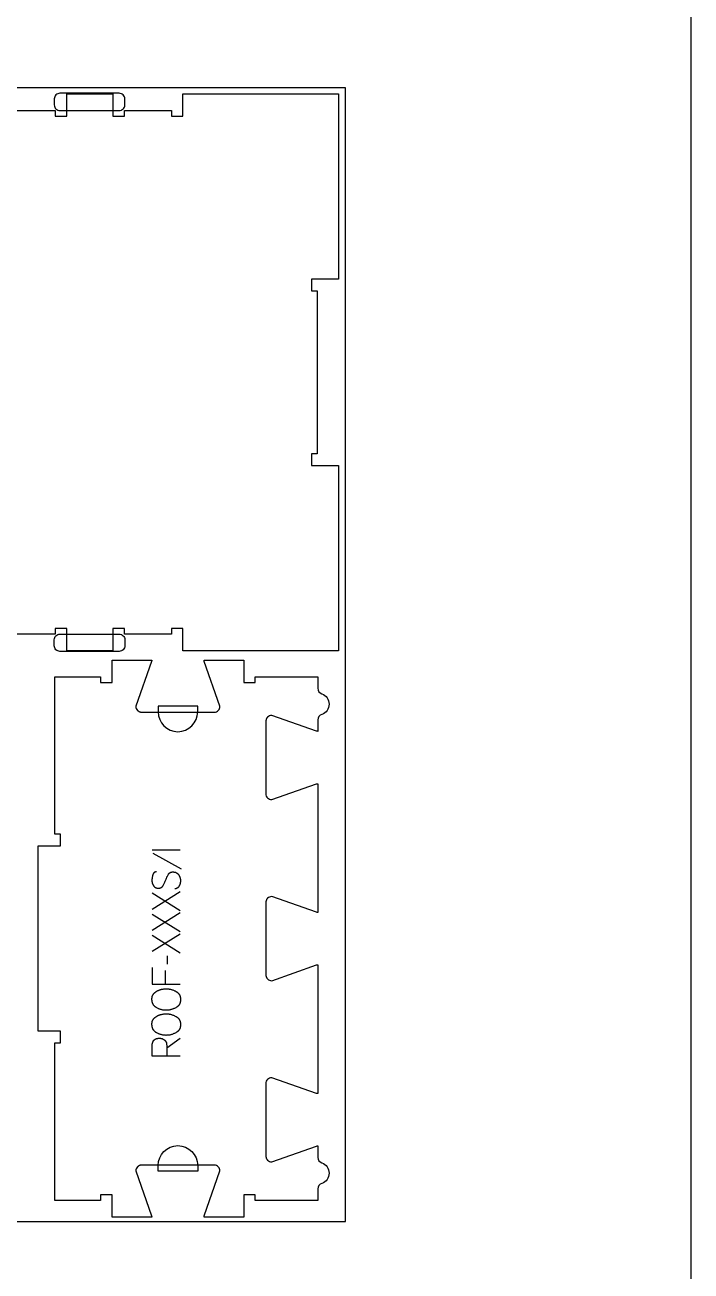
# Model space of a CAD drawing. Extents: x 0 to 4485, y 0 to 17041.
# Drawn here: x 2467 to 3183, y 10622 to 11963 of the extents above; entities that cross this region are included whole.
import ezdxf

# ---------------------------------------------------------------- set-up
doc = ezdxf.new("R2010")
doc.units = 0
for name, color, linetype in [('0_SHEET_SPRUCEPLY_2440X122', 1, 'CONTINUOUS'), ('1_ANYTOOL_1MMDEEP_LABELS_S', 2, 'CONTINUOUS'), ('4_ANYTOOL_CUTTHROUGH_OUTSI', 5, 'CONTINUOUS'), ('5_ANYTOOL_HALF_MILL_9MM_IN', 3, 'CONTINUOUS'), ('DONOTCUT', 7, 'CONTINUOUS')]:
    doc.layers.add(name, color=color, linetype=linetype)

msp = doc.modelspace()

# ---------------------------------------------------------------- linework, layer by layer
at = {"layer": '0_SHEET_SPRUCEPLY_2440X122'}
msp.add_lwpolyline([(371.7, 11895.6), (371.7, 10675.6), (2811.7, 10675.6), (2811.7, 11895.6)], close=True, dxfattribs=at)
at = {"layer": '1_ANYTOOL_1MMDEEP_LABELS_S', "color": 2}
for points in [[(2603.8, 11075.6), (2633.8, 11075.6)], [(2604.3, 11072), (2635.1, 11054.9)], [(2608.4, 11051.7), (2608.2, 11051.7), (2608.1, 11051.7), (2608, 11051.7), (2607.9, 11051.7), (2607.9, 11051.7), (2607.8, 11051.7), (2607.7, 11051.7), (2607.6, 11051.7), (2607.5, 11051.7), (2607.4, 11051.6), (2607.3, 11051.6), (2607.3, 11051.6), (2607.2, 11051.6), (2607.1, 11051.6), (2607, 11051.5), (2606.9, 11051.5), (2606.9, 11051.5), (2606.8, 11051.4), (2606.7, 11051.4), (2606.6, 11051.4), (2606.6, 11051.3), (2606.5, 11051.3), (2606.4, 11051.3), (2606.4, 11051.2), (2606.3, 11051.2), (2606.2, 11051.1), (2606.1, 11051.1), (2606.1, 11051.1), (2606, 11051), (2606, 11051), (2605.9, 11050.9), (2605.8, 11050.9), (2605.8, 11050.8), (2605.7, 11050.8), (2605.6, 11050.7), (2605.6, 11050.6), (2605.5, 11050.6), (2605.5, 11050.5), (2605.4, 11050.5), (2605.4, 11050.4), (2605.3, 11050.3), (2605.3, 11050.3), (2605.2, 11050.2), (2605.2, 11050.1), (2605.1, 11050), (2605.1, 11050), (2605, 11049.9), (2605, 11049.8), (2604.9, 11049.7), (2604.9, 11049.7), (2604.8, 11049.6), (2604.8, 11049.4), (2604.7, 11049.2), (2604.6, 11049), (2604.5, 11048.9), (2604.5, 11048.7), (2604.4, 11048.5), (2604.2, 11047.6), (2604, 11046.8), (2603.8, 11046.1), (2603.7, 11045.3), (2603.7, 11044.9), (2603.6, 11044.5), (2603.6, 11044.2), (2603.5, 11043.8), (2603.5, 11043.4), (2603.5, 11043.1), (2603.5, 11042.7), (2603.5, 11042.3), (2603.5, 11042.2), (2603.5, 11042), (2603.5, 11041.8), (2603.5, 11041.6), (2603.5, 11041.4), (2603.5, 11041.2), (2603.6, 11041), (2603.6, 11040.8), (2603.6, 11040.6), (2603.7, 11040.5), (2603.7, 11040.3), (2603.7, 11040.1), (2603.8, 11039.9), (2603.8, 11039.7), (2603.9, 11039.6), (2603.9, 11039.4), (2604, 11039.2), (2604.1, 11039), (2604.1, 11038.9), (2604.2, 11038.7), (2604.3, 11038.5), (2604.3, 11038.3), (2604.4, 11038.2), (2604.5, 11038), (2604.6, 11037.9), (2604.7, 11037.7), (2604.8, 11037.5), (2604.9, 11037.4), (2605, 11037.2), (2605.1, 11037), (2605.2, 11036.9), (2605.3, 11036.7), (2605.4, 11036.6), (2605.5, 11036.4), (2605.7, 11036.3), (2605.8, 11036.2), (2605.9, 11036), (2606, 11035.9), (2606.2, 11035.8), (2606.3, 11035.6), (2606.4, 11035.5), (2606.6, 11035.4), (2606.7, 11035.3), (2606.9, 11035.2), (2607, 11035.1), (2607.2, 11035), (2607.4, 11034.9), (2607.5, 11034.9), (2607.7, 11034.8), (2607.8, 11034.7), (2608, 11034.7), (2608.2, 11034.6), (2608.4, 11034.5), (2608.5, 11034.5), (2608.7, 11034.4), (2608.9, 11034.4), (2609.1, 11034.4), (2609.3, 11034.3), (2609.5, 11034.3), (2609.7, 11034.3), (2609.9, 11034.3), (2610.1, 11034.3), (2610.3, 11034.2), (2610.5, 11034.2), (2610.7, 11034.2), (2610.9, 11034.3), (2611.1, 11034.3), (2611.3, 11034.3), (2611.5, 11034.3), (2611.7, 11034.3), (2611.9, 11034.4), (2612.1, 11034.4), (2612.3, 11034.5), (2612.5, 11034.5), (2612.7, 11034.6), (2612.8, 11034.6), (2612.9, 11034.7), (2613, 11034.7), (2613.1, 11034.8), (2613.2, 11034.8), (2613.3, 11034.8), (2613.3, 11034.9), (2613.4, 11034.9), (2613.5, 11035), (2613.6, 11035), (2613.7, 11035), (2613.7, 11035.1), (2613.8, 11035.1), (2613.9, 11035.2), (2614, 11035.2), (2614, 11035.3), (2614.1, 11035.4), (2614.2, 11035.4), (2614.3, 11035.5), (2614.3, 11035.5), (2614.4, 11035.6), (2614.5, 11035.6), (2614.5, 11035.7), (2614.6, 11035.8), (2614.7, 11035.8), (2614.8, 11036), (2614.9, 11036.1), (2615, 11036.3), (2615.1, 11036.4), (2615.3, 11036.6), (2615.4, 11036.7), (2615.5, 11036.9), (2615.6, 11037.1), (2616, 11037.8), (2616.3, 11038.5), (2616.7, 11039.3), (2617.1, 11040), (2617.4, 11040.8), (2617.7, 11041.6), (2618.1, 11042.4), (2618.4, 11043.2), (2618.7, 11044.1), (2619, 11044.9), (2619.4, 11045.7), (2619.7, 11046.4), (2620.1, 11047.2), (2620.5, 11047.9), (2620.9, 11048.6), (2621.3, 11049.3), (2621.4, 11049.5), (2621.5, 11049.6), (2621.6, 11049.8), (2621.7, 11049.8), (2621.8, 11049.9), (2621.8, 11050), (2621.9, 11050.1), (2622, 11050.1), (2622, 11050.2), (2622.1, 11050.3), (2622.2, 11050.3), (2622.2, 11050.4), (2622.3, 11050.5), (2622.4, 11050.5), (2622.4, 11050.6), (2622.5, 11050.6), (2622.6, 11050.7), (2622.6, 11050.7), (2622.7, 11050.8), (2622.8, 11050.8), (2622.9, 11050.9), (2623, 11050.9), (2623, 11051), (2623.1, 11051), (2623.2, 11051.1), (2623.3, 11051.1), (2623.4, 11051.2), (2623.4, 11051.2), (2623.5, 11051.2), (2623.6, 11051.3), (2623.7, 11051.3), (2623.8, 11051.3), (2623.9, 11051.4), (2624, 11051.4), (2624.1, 11051.4), (2624.1, 11051.5), (2624.2, 11051.5), (2624.4, 11051.5), (2624.6, 11051.6), (2624.8, 11051.6), (2625, 11051.7), (2625.2, 11051.7), (2625.4, 11051.7), (2625.6, 11051.7), (2625.9, 11051.7), (2626.1, 11051.7), (2626.3, 11051.7), (2626.5, 11051.7), (2626.8, 11051.7), (2627, 11051.7), (2627.2, 11051.6), (2627.4, 11051.6), (2627.7, 11051.6), (2627.9, 11051.5), (2628.1, 11051.5), (2628.3, 11051.4), (2628.5, 11051.4), (2628.7, 11051.3), (2628.9, 11051.3), (2629.1, 11051.2), (2629.3, 11051.1), (2629.5, 11051), (2629.6, 11050.9), (2629.8, 11050.8), (2630, 11050.7), (2630.2, 11050.6), (2630.3, 11050.5), (2630.5, 11050.4), (2630.7, 11050.3), (2630.8, 11050.2), (2631, 11050.1), (2631.1, 11049.9), (2631.3, 11049.8), (2631.4, 11049.7), (2631.6, 11049.5), (2631.7, 11049.4), (2631.8, 11049.2), (2631.9, 11049), (2632.1, 11048.9), (2632.2, 11048.7), (2632.3, 11048.5), (2632.5, 11048.2), (2632.7, 11047.8), (2632.9, 11047.4), (2633.1, 11047.1), (2633.3, 11046.7), (2633.4, 11046.3), (2633.5, 11046.1), (2633.6, 11045.9), (2633.6, 11045.7), (2633.7, 11045.5), (2633.7, 11045.3), (2633.8, 11045.1), (2633.8, 11045), (2633.9, 11044.8), (2633.9, 11044.6), (2634, 11044.4), (2634, 11044.2), (2634, 11044), (2634.1, 11043.8), (2634.1, 11043.6), (2634.1, 11043.1), (2634.2, 11042.7), (2634.2, 11042.3), (2634.2, 11041.9), (2634.2, 11041.5), (2634.1, 11041.1), (2634.1, 11040.7), (2634, 11040.3), (2634, 11039.9), (2633.9, 11039.5), (2633.8, 11039.1), (2633.7, 11038.8), (2633.6, 11038.4), (2633.5, 11038), (2633.3, 11037.7), (2633.2, 11037.3), (2633, 11037), (2632.8, 11036.6), (2632.6, 11036.3), (2632.5, 11036.1), (2632.4, 11035.9), (2632.3, 11035.8), (2632.2, 11035.6), (2632.1, 11035.5), (2632, 11035.3), (2631.9, 11035.2), (2631.7, 11035.1), (2631.6, 11034.9), (2631.5, 11034.8), (2631.4, 11034.7), (2631.2, 11034.6), (2631.2, 11034.5), (2631.1, 11034.5), (2631, 11034.4), (2630.9, 11034.4), (2630.9, 11034.3), (2630.8, 11034.3), (2630.7, 11034.2), (2630.7, 11034.2), (2630.6, 11034.2), (2630.5, 11034.1), (2630.4, 11034.1), (2630.4, 11034), (2630.3, 11034), (2630.2, 11034), (2630.1, 11033.9), (2630.1, 11033.9), (2630, 11033.9), (2629.9, 11033.8), (2629.8, 11033.8), (2629.7, 11033.8), (2629.6, 11033.7), (2629.4, 11033.7), (2629.2, 11033.6), (2629.1, 11033.6), (2628.9, 11033.6), (2628.7, 11033.6), (2628.5, 11033.5), (2628.3, 11033.5), (2628.1, 11033.5), (2628, 11033.5)], [(2633.8, 11030.3), (2603.8, 11011.4)], [(2603.8, 11029.1), (2633.8, 11010.2)], [(2633.8, 11007.6), (2603.8, 10988.7)], [(2603.8, 11006.4), (2633.8, 10987.5)], [(2633.8, 10984.9), (2603.8, 10966)], [(2603.8, 10983.7), (2633.8, 10964.8)], [(2619.9, 10961.3), (2620, 10952.6)], [(2603.8, 10948.7), (2603.8, 10931), (2633.8, 10931)], [(2617.8, 10945.5), (2617.8, 10931)], [(2633.8, 10853.4), (2603.8, 10853.4), (2603.8, 10864.8), (2603.8, 10865.3), (2603.9, 10865.8), (2603.9, 10866), (2603.9, 10866.2), (2603.9, 10866.4), (2603.9, 10866.7), (2604, 10866.9), (2604, 10867.1), (2604.1, 10867.3), (2604.1, 10867.5), (2604.1, 10867.7), (2604.2, 10867.9), (2604.3, 10868.1), (2604.3, 10868.3), (2604.4, 10868.5), (2604.4, 10868.6), (2604.5, 10868.8), (2604.6, 10869), (2604.7, 10869.2), (2604.7, 10869.3), (2604.8, 10869.5), (2604.9, 10869.6), (2605, 10869.8), (2605.1, 10870), (2605.2, 10870.1), (2605.3, 10870.2), (2605.4, 10870.4), (2605.5, 10870.5), (2605.7, 10870.6), (2605.8, 10870.8), (2605.9, 10870.9), (2606, 10871), (2606.2, 10871.1), (2606.3, 10871.2), (2606.4, 10871.3), (2606.6, 10871.4), (2606.7, 10871.5), (2606.9, 10871.6), (2607, 10871.7), (2607.2, 10871.8), (2607.4, 10871.9), (2607.5, 10872), (2607.7, 10872.1), (2607.9, 10872.1), (2608.1, 10872.2), (2608.2, 10872.3), (2608.4, 10872.3), (2608.6, 10872.4), (2608.8, 10872.4), (2609, 10872.5), (2609.2, 10872.5), (2609.4, 10872.6), (2609.6, 10872.6), (2609.8, 10872.6), (2610, 10872.7), (2610.3, 10872.7), (2610.5, 10872.7), (2610.7, 10872.7), (2611.2, 10872.8), (2611.7, 10872.8), (2611.8, 10872.8), (2612, 10872.8), (2612.2, 10872.7), (2612.4, 10872.7), (2612.5, 10872.7), (2612.7, 10872.7), (2612.9, 10872.7), (2613.1, 10872.7), (2613.2, 10872.6), (2613.4, 10872.6), (2613.6, 10872.6), (2613.7, 10872.5), (2613.9, 10872.5), (2614.1, 10872.4), (2614.2, 10872.4), (2614.4, 10872.3), (2614.5, 10872.3), (2614.7, 10872.2), (2614.9, 10872.1), (2615, 10872.1), (2615.2, 10872), (2615.3, 10871.9), (2615.5, 10871.8), (2615.6, 10871.8), (2615.8, 10871.7), (2616, 10871.6), (2616.1, 10871.5), (2616.3, 10871.4), (2616.4, 10871.3), (2616.6, 10871.2), (2616.7, 10871.1), (2616.9, 10871), (2617, 10870.9), (2617.1, 10870.8), (2617.3, 10870.6), (2617.4, 10870.5), (2617.5, 10870.4), (2617.7, 10870.3), (2617.8, 10870.1), (2617.9, 10870), (2618, 10869.9), (2618.1, 10869.8), (2618.2, 10869.6), (2618.3, 10869.5), (2618.4, 10869.3), (2618.5, 10869.2), (2618.6, 10869), (2618.6, 10868.9), (2618.7, 10868.7), (2618.8, 10868.6), (2618.8, 10868.4), (2618.9, 10868.3), (2619, 10868.1), (2619, 10868), (2619.1, 10867.8), (2619.1, 10867.6), (2619.1, 10867.5), (2619.2, 10867.3), (2619.2, 10867.1), (2619.2, 10866.9), (2619.3, 10866.8), (2619.3, 10866.6), (2619.3, 10866.4), (2619.4, 10864.5), (2619.4, 10862.4), (2619.4, 10853.5)], [(2619.4, 10862.4), (2633.9, 10872.9)]]:
    msp.add_lwpolyline(points, dxfattribs=at)
for points in [[(2603.5, 10914.8), (2603.5, 10915.2), (2603.5, 10915.6), (2603.5, 10915.9), (2603.6, 10916.3), (2603.6, 10916.5), (2603.6, 10916.6), (2603.7, 10916.8), (2603.7, 10917), (2603.7, 10917.1), (2603.8, 10917.3), (2603.8, 10917.5), (2603.8, 10917.6), (2603.9, 10917.8), (2603.9, 10917.9), (2604, 10918.1), (2604.1, 10918.2), (2604.1, 10918.4), (2604.2, 10918.5), (2604.2, 10918.7), (2604.3, 10918.8), (2604.4, 10919), (2604.5, 10919.1), (2604.5, 10919.3), (2604.6, 10919.4), (2604.7, 10919.5), (2604.8, 10919.7), (2604.9, 10919.8), (2605, 10919.9), (2605.1, 10920.2), (2605.3, 10920.5), (2605.5, 10920.7), (2605.7, 10921), (2606, 10921.2), (2606.2, 10921.4), (2606.4, 10921.6), (2606.6, 10921.9), (2606.9, 10922.1), (2607.1, 10922.3), (2607.4, 10922.5), (2607.6, 10922.7), (2607.9, 10922.9), (2608.2, 10923), (2608.4, 10923.2), (2608.7, 10923.4), (2609, 10923.6), (2609.3, 10923.7), (2609.6, 10923.9), (2609.9, 10924), (2610.2, 10924.2), (2610.5, 10924.3), (2610.8, 10924.4), (2611.1, 10924.6), (2611.4, 10924.7), (2611.7, 10924.8), (2612.1, 10924.9), (2612.4, 10925), (2612.7, 10925.1), (2613, 10925.2), (2613.4, 10925.3), (2613.7, 10925.4), (2614.4, 10925.5), (2615.1, 10925.6), (2615.7, 10925.7), (2616.4, 10925.8), (2617.1, 10925.9), (2617.7, 10926), (2618.4, 10926), (2619, 10926), (2619.6, 10926), (2620.3, 10925.9), (2620.9, 10925.9), (2621.5, 10925.8), (2622.2, 10925.7), (2622.8, 10925.6), (2623.5, 10925.5), (2624.1, 10925.3), (2624.7, 10925.1), (2625.4, 10924.9), (2626, 10924.7), (2626.6, 10924.4), (2627.3, 10924.2), (2627.9, 10923.9), (2628.6, 10923.6), (2629.2, 10923.2), (2629.5, 10923), (2629.8, 10922.9), (2630.1, 10922.7), (2630.4, 10922.5), (2630.7, 10922.3), (2630.9, 10922.1), (2631.2, 10921.9), (2631.4, 10921.6), (2631.5, 10921.5), (2631.7, 10921.4), (2631.8, 10921.3), (2631.9, 10921.2), (2632, 10921.1), (2632.1, 10920.9), (2632.2, 10920.8), (2632.3, 10920.7), (2632.4, 10920.6), (2632.5, 10920.5), (2632.6, 10920.3), (2632.7, 10920.2), (2632.8, 10920.1), (2632.9, 10919.9), (2632.9, 10919.8), (2633, 10919.7), (2633.1, 10919.5), (2633.2, 10919.4), (2633.2, 10919.2), (2633.3, 10919.1), (2633.4, 10919), (2633.5, 10918.8), (2633.5, 10918.7), (2633.6, 10918.5), (2633.6, 10918.4), (2633.7, 10918.2), (2633.7, 10918.1), (2633.8, 10917.9), (2633.9, 10917.6), (2634, 10917.3), (2634, 10917), (2634.1, 10916.6), (2634.2, 10916.3), (2634.2, 10915.9), (2634.2, 10915.6), (2634.3, 10915.2), (2634.3, 10914.9), (2634.3, 10914.5), (2634.3, 10914.1), (2634.3, 10913.7), (2634.2, 10913.4), (2634.2, 10913), (2634.2, 10912.7), (2634.1, 10912.3), (2634, 10912), (2634, 10911.6), (2633.9, 10911.3), (2633.8, 10911), (2633.7, 10910.8), (2633.7, 10910.7), (2633.6, 10910.5), (2633.6, 10910.4), (2633.5, 10910.2), (2633.4, 10910.1), (2633.4, 10909.9), (2633.3, 10909.8), (2633.2, 10909.6), (2633.2, 10909.5), (2633.1, 10909.3), (2633, 10909.2), (2632.9, 10909), (2632.8, 10908.9), (2632.7, 10908.8), (2632.7, 10908.6), (2632.6, 10908.5), (2632.5, 10908.4), (2632.4, 10908.2), (2632.3, 10908.1), (2632.2, 10908), (2632.1, 10907.9), (2632, 10907.7), (2631.8, 10907.6), (2631.7, 10907.5), (2631.6, 10907.4), (2631.5, 10907.3), (2631.4, 10907.2), (2631.3, 10907.1), (2631.1, 10906.9), (2630.9, 10906.7), (2630.6, 10906.5), (2630.3, 10906.3), (2630, 10906.1), (2629.7, 10905.9), (2629.4, 10905.7), (2629.1, 10905.6), (2628.5, 10905.2), (2627.8, 10904.9), (2627.2, 10904.6), (2626.5, 10904.4), (2625.9, 10904.1), (2625.2, 10903.9), (2624.6, 10903.7), (2623.9, 10903.5), (2623.3, 10903.3), (2622.6, 10903.2), (2622, 10903.1), (2621.3, 10903), (2620.7, 10902.9), (2620, 10902.8), (2619.3, 10902.8), (2618.7, 10902.8), (2618, 10902.8), (2617.3, 10902.8), (2616.6, 10902.9), (2616, 10903), (2615.3, 10903.1), (2614.6, 10903.2), (2614, 10903.4), (2613.3, 10903.5), (2612.7, 10903.7), (2612, 10903.9), (2611.4, 10904.2), (2610.8, 10904.4), (2610.1, 10904.7), (2609.5, 10905), (2608.9, 10905.3), (2608.3, 10905.7), (2608, 10905.9), (2607.7, 10906.1), (2607.4, 10906.3), (2607.2, 10906.5), (2606.9, 10906.7), (2606.7, 10906.9), (2606.4, 10907.1), (2606.2, 10907.4), (2606.1, 10907.5), (2606, 10907.6), (2605.9, 10907.7), (2605.8, 10907.8), (2605.7, 10908), (2605.6, 10908.1), (2605.5, 10908.2), (2605.4, 10908.3), (2605.3, 10908.5), (2605.2, 10908.6), (2605.1, 10908.7), (2605, 10908.9), (2604.9, 10909), (2604.8, 10909.1), (2604.8, 10909.3), (2604.7, 10909.4), (2604.6, 10909.6), (2604.5, 10909.7), (2604.4, 10910), (2604.3, 10910.3), (2604.2, 10910.6), (2604, 10910.9), (2604, 10911.3), (2603.9, 10911.6), (2603.8, 10911.9), (2603.7, 10912.3), (2603.6, 10912.6), (2603.6, 10913), (2603.6, 10913.3), (2603.5, 10913.7), (2603.5, 10914.1), (2603.5, 10914.5)], [(2603.5, 10887.9), (2603.5, 10888.3), (2603.5, 10888.6), (2603.5, 10889), (2603.6, 10889.3), (2603.6, 10889.5), (2603.6, 10889.7), (2603.7, 10889.8), (2603.7, 10890), (2603.7, 10890.2), (2603.8, 10890.3), (2603.8, 10890.5), (2603.8, 10890.7), (2603.9, 10890.8), (2603.9, 10891), (2604, 10891.1), (2604.1, 10891.3), (2604.1, 10891.4), (2604.2, 10891.6), (2604.2, 10891.7), (2604.3, 10891.9), (2604.4, 10892), (2604.5, 10892.2), (2604.5, 10892.3), (2604.6, 10892.5), (2604.7, 10892.6), (2604.8, 10892.7), (2604.9, 10892.9), (2605, 10893), (2605.1, 10893.2), (2605.3, 10893.5), (2605.5, 10893.8), (2605.7, 10894), (2606, 10894.2), (2606.2, 10894.5), (2606.4, 10894.7), (2606.6, 10894.9), (2606.9, 10895.1), (2607.1, 10895.3), (2607.4, 10895.5), (2607.6, 10895.7), (2607.9, 10895.9), (2608.2, 10896.1), (2608.4, 10896.3), (2608.7, 10896.4), (2609, 10896.6), (2609.3, 10896.8), (2609.6, 10896.9), (2609.9, 10897.1), (2610.2, 10897.2), (2610.5, 10897.4), (2610.8, 10897.5), (2611.1, 10897.6), (2611.4, 10897.7), (2611.7, 10897.8), (2612.1, 10898), (2612.4, 10898.1), (2612.7, 10898.2), (2613, 10898.2), (2613.4, 10898.3), (2613.7, 10898.4), (2614.4, 10898.6), (2615.1, 10898.7), (2615.7, 10898.8), (2616.4, 10898.9), (2617.1, 10898.9), (2617.7, 10899), (2618.4, 10899), (2619, 10899), (2619.6, 10899), (2620.3, 10899), (2620.9, 10898.9), (2621.5, 10898.9), (2622.2, 10898.8), (2622.8, 10898.6), (2623.5, 10898.5), (2624.1, 10898.3), (2624.7, 10898.2), (2625.4, 10898), (2626, 10897.7), (2626.6, 10897.5), (2627.3, 10897.2), (2627.9, 10896.9), (2628.6, 10896.6), (2629.2, 10896.3), (2629.5, 10896.1), (2629.8, 10895.9), (2630.1, 10895.7), (2630.4, 10895.5), (2630.7, 10895.3), (2630.9, 10895.1), (2631.2, 10894.9), (2631.4, 10894.7), (2631.5, 10894.6), (2631.7, 10894.5), (2631.8, 10894.3), (2631.9, 10894.2), (2632, 10894.1), (2632.1, 10894), (2632.2, 10893.9), (2632.3, 10893.7), (2632.4, 10893.6), (2632.5, 10893.5), (2632.6, 10893.4), (2632.7, 10893.2), (2632.8, 10893.1), (2632.9, 10893), (2632.9, 10892.8), (2633, 10892.7), (2633.1, 10892.6), (2633.2, 10892.4), (2633.2, 10892.3), (2633.3, 10892.1), (2633.4, 10892), (2633.5, 10891.9), (2633.5, 10891.7), (2633.6, 10891.6), (2633.6, 10891.4), (2633.7, 10891.3), (2633.7, 10891.1), (2633.8, 10891), (2633.9, 10890.6), (2634, 10890.3), (2634, 10890), (2634.1, 10889.7), (2634.2, 10889.3), (2634.2, 10889), (2634.2, 10888.6), (2634.3, 10888.3), (2634.3, 10887.9), (2634.3, 10887.5), (2634.3, 10887.2), (2634.3, 10886.8), (2634.2, 10886.4), (2634.2, 10886.1), (2634.2, 10885.7), (2634.1, 10885.4), (2634, 10885), (2634, 10884.7), (2633.9, 10884.3), (2633.8, 10884), (2633.7, 10883.9), (2633.7, 10883.7), (2633.6, 10883.6), (2633.6, 10883.4), (2633.5, 10883.2), (2633.4, 10883.1), (2633.4, 10882.9), (2633.3, 10882.8), (2633.2, 10882.7), (2633.2, 10882.5), (2633.1, 10882.4), (2633, 10882.2), (2632.9, 10882.1), (2632.8, 10882), (2632.7, 10881.8), (2632.7, 10881.7), (2632.6, 10881.6), (2632.5, 10881.4), (2632.4, 10881.3), (2632.3, 10881.2), (2632.2, 10881), (2632.1, 10880.9), (2632, 10880.8), (2631.8, 10880.7), (2631.7, 10880.6), (2631.6, 10880.4), (2631.5, 10880.3), (2631.4, 10880.2), (2631.3, 10880.1), (2631.1, 10880), (2630.9, 10879.8), (2630.6, 10879.6), (2630.3, 10879.4), (2630, 10879.2), (2629.7, 10879), (2629.4, 10878.8), (2629.1, 10878.6), (2628.5, 10878.3), (2627.8, 10878), (2627.2, 10877.7), (2626.5, 10877.4), (2625.9, 10877.2), (2625.2, 10876.9), (2624.6, 10876.7), (2623.9, 10876.5), (2623.3, 10876.4), (2622.6, 10876.2), (2622, 10876.1), (2621.3, 10876), (2620.7, 10875.9), (2620, 10875.9), (2619.3, 10875.9), (2618.7, 10875.8), (2618, 10875.9), (2617.3, 10875.9), (2616.6, 10875.9), (2616, 10876), (2615.3, 10876.1), (2614.6, 10876.3), (2614, 10876.4), (2613.3, 10876.6), (2612.7, 10876.8), (2612, 10877), (2611.4, 10877.2), (2610.8, 10877.5), (2610.1, 10877.8), (2609.5, 10878.1), (2608.9, 10878.4), (2608.3, 10878.7), (2608, 10878.9), (2607.7, 10879.1), (2607.4, 10879.3), (2607.2, 10879.5), (2606.9, 10879.7), (2606.7, 10879.9), (2606.4, 10880.2), (2606.2, 10880.4), (2606.1, 10880.5), (2606, 10880.6), (2605.9, 10880.8), (2605.8, 10880.9), (2605.7, 10881), (2605.6, 10881.1), (2605.5, 10881.3), (2605.4, 10881.4), (2605.3, 10881.5), (2605.2, 10881.6), (2605.1, 10881.8), (2605, 10881.9), (2604.9, 10882.1), (2604.8, 10882.2), (2604.8, 10882.3), (2604.7, 10882.5), (2604.6, 10882.6), (2604.5, 10882.8), (2604.4, 10883.1), (2604.3, 10883.4), (2604.2, 10883.7), (2604, 10884), (2604, 10884.3), (2603.9, 10884.6), (2603.8, 10885), (2603.7, 10885.3), (2603.6, 10885.7), (2603.6, 10886), (2603.6, 10886.4), (2603.5, 10886.7), (2603.5, 10887.1), (2603.5, 10887.5)]]:
    msp.add_lwpolyline(points, close=True, dxfattribs=at)
at = {"layer": '4_ANYTOOL_CUTTHROUGH_OUTSI', "color": 5}
msp.add_lwpolyline([(2448.9, 11871.1), (2499.4, 11871.1), (2499.4, 11865.1), (2511.9, 11865.1), (2511.9, 11889.1), (2561.4, 11889.1), (2561.4, 11865.1), (2573.9, 11865.1), (2573.9, 11871.1), (2624.4, 11871.1), (2624.4, 11865.1), (2636.9, 11865.1), (2636.9, 11889.1), (2804.1, 11889.1), (2804.1, 11689.6), (2775.1, 11689.6), (2775.1, 11677.1), (2781.1, 11677.1), (2781.1, 11501.6), (2775.1, 11501.6), (2775.1, 11489.1), (2804.1, 11489.1), (2804.1, 11289.6), (2636.9, 11289.6), (2636.9, 11313.6), (2624.4, 11313.6), (2624.4, 11307.6), (2573.9, 11307.6), (2573.9, 11313.6), (2561.4, 11313.6), (2561.4, 11289.6), (2511.9, 11289.6), (2511.9, 11313.6), (2499.4, 11313.6), (2499.4, 11307.6), (2448.9, 11307.6)], dxfattribs=at)
msp.add_lwpolyline([(2603.1, 11278.3), (2586.2, 11230), (2586.2, 11229.9), (2586.2, 11229.9, 0.198912), (2588.1, 11225.5), (2588.2, 11225.4), (2588.3, 11225.3), (2588.4, 11225.2), (2588.5, 11225.1), (2588.6, 11225), (2588.7, 11224.9), (2588.9, 11224.8), (2589, 11224.8), (2589.1, 11224.7), (2589.3, 11224.6), (2589.4, 11224.5), (2589.5, 11224.4), (2589.7, 11224.4), (2589.8, 11224.3), (2589.9, 11224.2), (2590.1, 11224.2), (2590.2, 11224.1), (2590.4, 11224.1), (2590.5, 11224), (2590.7, 11224), (2590.8, 11223.9), (2591, 11223.9), (2591.1, 11223.8), (2591.3, 11223.8), (2591.4, 11223.8), (2591.6, 11223.8), (2591.7, 11223.7), (2591.9, 11223.7), (2592, 11223.7), (2592.2, 11223.7), (2592.3, 11223.7), (2592.5, 11223.7), (2670.5, 11223.7, 0.414214), (2676.7, 11229.9), (2676.7, 11230), (2676.7, 11230), (2659.8, 11278.3), (2659.8, 11278.3, -0.061485), (2659.6, 11279.7), (2702.2, 11279.7), (2702.2, 11255.7), (2714.7, 11255.7), (2714.7, 11261.7), (2782, 11261.7), (2782, 11249.3), (2782, 11249.3, 0.317837), (2786.2, 11243.4, -0.707107), (2786.2, 11221.2, 0.317837), (2782, 11215.4), (2782, 11203, -0.061485), (2780.6, 11203.2), (2732.3, 11220.1), (2732.3, 11220.1), (2732.3, 11220.1, 0.198912), (2727.9, 11218.3), (2727.8, 11218.2), (2727.7, 11218), (2727.6, 11217.9), (2727.5, 11217.8), (2727.4, 11217.7), (2727.3, 11217.6), (2727.2, 11217.5), (2727.1, 11217.3), (2727, 11217.2), (2726.9, 11217.1), (2726.9, 11216.9), (2726.8, 11216.8), (2726.7, 11216.7), (2726.6, 11216.5), (2726.6, 11216.4), (2726.5, 11216.2), (2726.5, 11216.1), (2726.4, 11215.9), (2726.4, 11215.8), (2726.3, 11215.7), (2726.3, 11215.5), (2726.2, 11215.4), (2726.2, 11215.2), (2726.2, 11215.1), (2726.1, 11214.9), (2726.1, 11214.8), (2726.1, 11214.6), (2726.1, 11214.4), (2726.1, 11214.3), (2726, 11214.1), (2726, 11214), (2726, 11213.8), (2726, 11135.8, 0.414214), (2732.3, 11129.6), (2732.3, 11129.6), (2732.4, 11129.6), (2780.6, 11146.5), (2780.6, 11146.5, -0.061485), (2782, 11146.7), (2782, 11008.1, -0.061485), (2780.6, 11008.3), (2732.3, 11025.2), (2732.3, 11025.2), (2732.3, 11025.2, 0.198912), (2727.9, 11023.4), (2727.8, 11023.3), (2727.7, 11023.1), (2727.6, 11023), (2727.5, 11022.9), (2727.4, 11022.8), (2727.3, 11022.7), (2727.2, 11022.6), (2727.1, 11022.4), (2727, 11022.3), (2726.9, 11022.2), (2726.9, 11022), (2726.8, 11021.9), (2726.7, 11021.8), (2726.6, 11021.6), (2726.6, 11021.5), (2726.5, 11021.3), (2726.5, 11021.2), (2726.4, 11021), (2726.4, 11020.9), (2726.3, 11020.8), (2726.3, 11020.6), (2726.2, 11020.5), (2726.2, 11020.3), (2726.2, 11020.2), (2726.1, 11020), (2726.1, 11019.9), (2726.1, 11019.7), (2726.1, 11019.5), (2726.1, 11019.4), (2726, 11019.2), (2726, 11019.1), (2726, 11018.9), (2726, 10940.9), (2726, 10940.8), (2726, 10940.6), (2726.1, 10940.5), (2726.1, 10940.3), (2726.1, 10940.2), (2726.1, 10940), (2726.1, 10939.9), (2726.2, 10939.7), (2726.2, 10939.6), (2726.2, 10939.4), (2726.3, 10939.3), (2726.3, 10939.1), (2726.4, 10939), (2726.4, 10938.8), (2726.5, 10938.7), (2726.5, 10938.6), (2726.6, 10938.4), (2726.6, 10938.3), (2726.7, 10938.1), (2726.8, 10938), (2726.9, 10937.9), (2726.9, 10937.7), (2727, 10937.6), (2727.1, 10937.5), (2727.2, 10937.3), (2727.3, 10937.2), (2727.4, 10937.1), (2727.5, 10937), (2727.6, 10936.9), (2727.7, 10936.7), (2727.8, 10936.6), (2727.9, 10936.5, 0.198912), (2732.3, 10934.7), (2732.3, 10934.7), (2732.4, 10934.7), (2780.6, 10951.6), (2780.6, 10951.6, -0.061485), (2782, 10951.8), (2782, 10813.2, -0.061485), (2780.6, 10813.4), (2732.3, 10830.3), (2732.3, 10830.3), (2732.3, 10830.3, 0.414214), (2726, 10824), (2726, 10746), (2726, 10745.9), (2726, 10745.7), (2726.1, 10745.6), (2726.1, 10745.4), (2726.1, 10745.3), (2726.1, 10745.1), (2726.1, 10745), (2726.2, 10744.8), (2726.2, 10744.7), (2726.2, 10744.5), (2726.3, 10744.4), (2726.3, 10744.2), (2726.4, 10744.1), (2726.4, 10743.9), (2726.5, 10743.8), (2726.5, 10743.7), (2726.6, 10743.5), (2726.6, 10743.4), (2726.7, 10743.2), (2726.8, 10743.1), (2726.9, 10743), (2726.9, 10742.8), (2727, 10742.7), (2727.1, 10742.6), (2727.2, 10742.4), (2727.3, 10742.3), (2727.4, 10742.2), (2727.5, 10742.1), (2727.6, 10742), (2727.7, 10741.8), (2727.8, 10741.7), (2727.9, 10741.6, 0.198912), (2732.3, 10739.8), (2732.3, 10739.8), (2732.4, 10739.8), (2780.6, 10756.7), (2780.6, 10756.7, -0.061485), (2782, 10756.9), (2782, 10744.5, 0.317837), (2786.2, 10738.7, -0.707107), (2786.2, 10716.5, 0.317837), (2782, 10710.6), (2782, 10698.2), (2714.7, 10698.2), (2714.7, 10704.2), (2702.2, 10704.2), (2702.2, 10680.2), (2659.6, 10680.2), (2659.6, 10680.2, -0.061485), (2659.8, 10681.6), (2676.7, 10729.9), (2676.7, 10729.9), (2676.7, 10729.9, 0.414214), (2670.5, 10736.2), (2592.5, 10736.2), (2592.3, 10736.2), (2592.2, 10736.2), (2592, 10736.2), (2591.9, 10736.2), (2591.7, 10736.2), (2591.6, 10736.1), (2591.4, 10736.1), (2591.3, 10736.1), (2591.1, 10736), (2591, 10736), (2590.8, 10736), (2590.7, 10735.9), (2590.5, 10735.9), (2590.4, 10735.8), (2590.2, 10735.8), (2590.1, 10735.7), (2589.9, 10735.7), (2589.8, 10735.6), (2589.7, 10735.5), (2589.5, 10735.5), (2589.4, 10735.4), (2589.3, 10735.3), (2589.1, 10735.2), (2589, 10735.1), (2588.9, 10735.1), (2588.7, 10735), (2588.6, 10734.9), (2588.5, 10734.8), (2588.4, 10734.7), (2588.3, 10734.6), (2588.2, 10734.5), (2588.1, 10734.4, 0.198912), (2586.2, 10729.9), (2586.2, 10729.9), (2586.2, 10729.9), (2603.1, 10681.6), (2603.1, 10681.6, -0.061485), (2603.4, 10680.2), (2560.7, 10680.2), (2560.7, 10704.2), (2548.2, 10704.2), (2548.2, 10698.2), (2499.2, 10698.2), (2499.2, 10867.7), (2505.2, 10867.7), (2505.2, 10880.2), (2481.2, 10880.2), (2481.2, 11079.7), (2505.2, 11079.7), (2505.2, 11092.2), (2499.2, 11092.2), (2499.2, 11261.7), (2548.2, 11261.7), (2548.2, 11255.7), (2560.7, 11255.7), (2560.7, 11279.7), (2603.4, 11279.7), (2603.4, 11279.7, -0.061485)], format="xyb", close=True, dxfattribs=at)
at = {"layer": '5_ANYTOOL_HALF_MILL_9MM_IN'}
for points in [[(2504.5, 11889.6, 0.414214), (2498.5, 11883.6), (2498.5, 11877.1, 0.414214), (2504.5, 11871.1), (2568.3, 11871.1, 0.414214), (2574.3, 11877.1), (2574.3, 11883.6, 0.414214), (2568.3, 11889.6)], [(2504.5, 11289.1, -0.414214), (2498.5, 11295.1), (2498.5, 11301.6, -0.414214), (2504.5, 11307.6), (2568.3, 11307.6, -0.414214), (2574.3, 11301.6), (2574.3, 11295.1, -0.414214), (2568.3, 11289.1)], [(2610.2, 11223.9, 1), (2652.7, 11223.9), (2652.7, 11224.2), (2652.7, 11230.2), (2610.2, 11230.2), (2610.2, 11224.2), (2610.2, 11223.9)], [(2610.2, 10735.9, -1), (2652.7, 10735.9), (2652.7, 10735.7), (2652.7, 10729.7), (2610.2, 10729.7), (2610.2, 10735.7), (2610.2, 10735.9)]]:
    msp.add_lwpolyline(points, format="xyb", close=True, dxfattribs=at)
at = {"layer": 'DONOTCUT'}
msp.add_lwpolyline([(0, 0), (3183.4, 0), (3183.4, 13863.5), (0, 13863.5)], close=True, dxfattribs=at)

doc.saveas('drawing.dxf')
